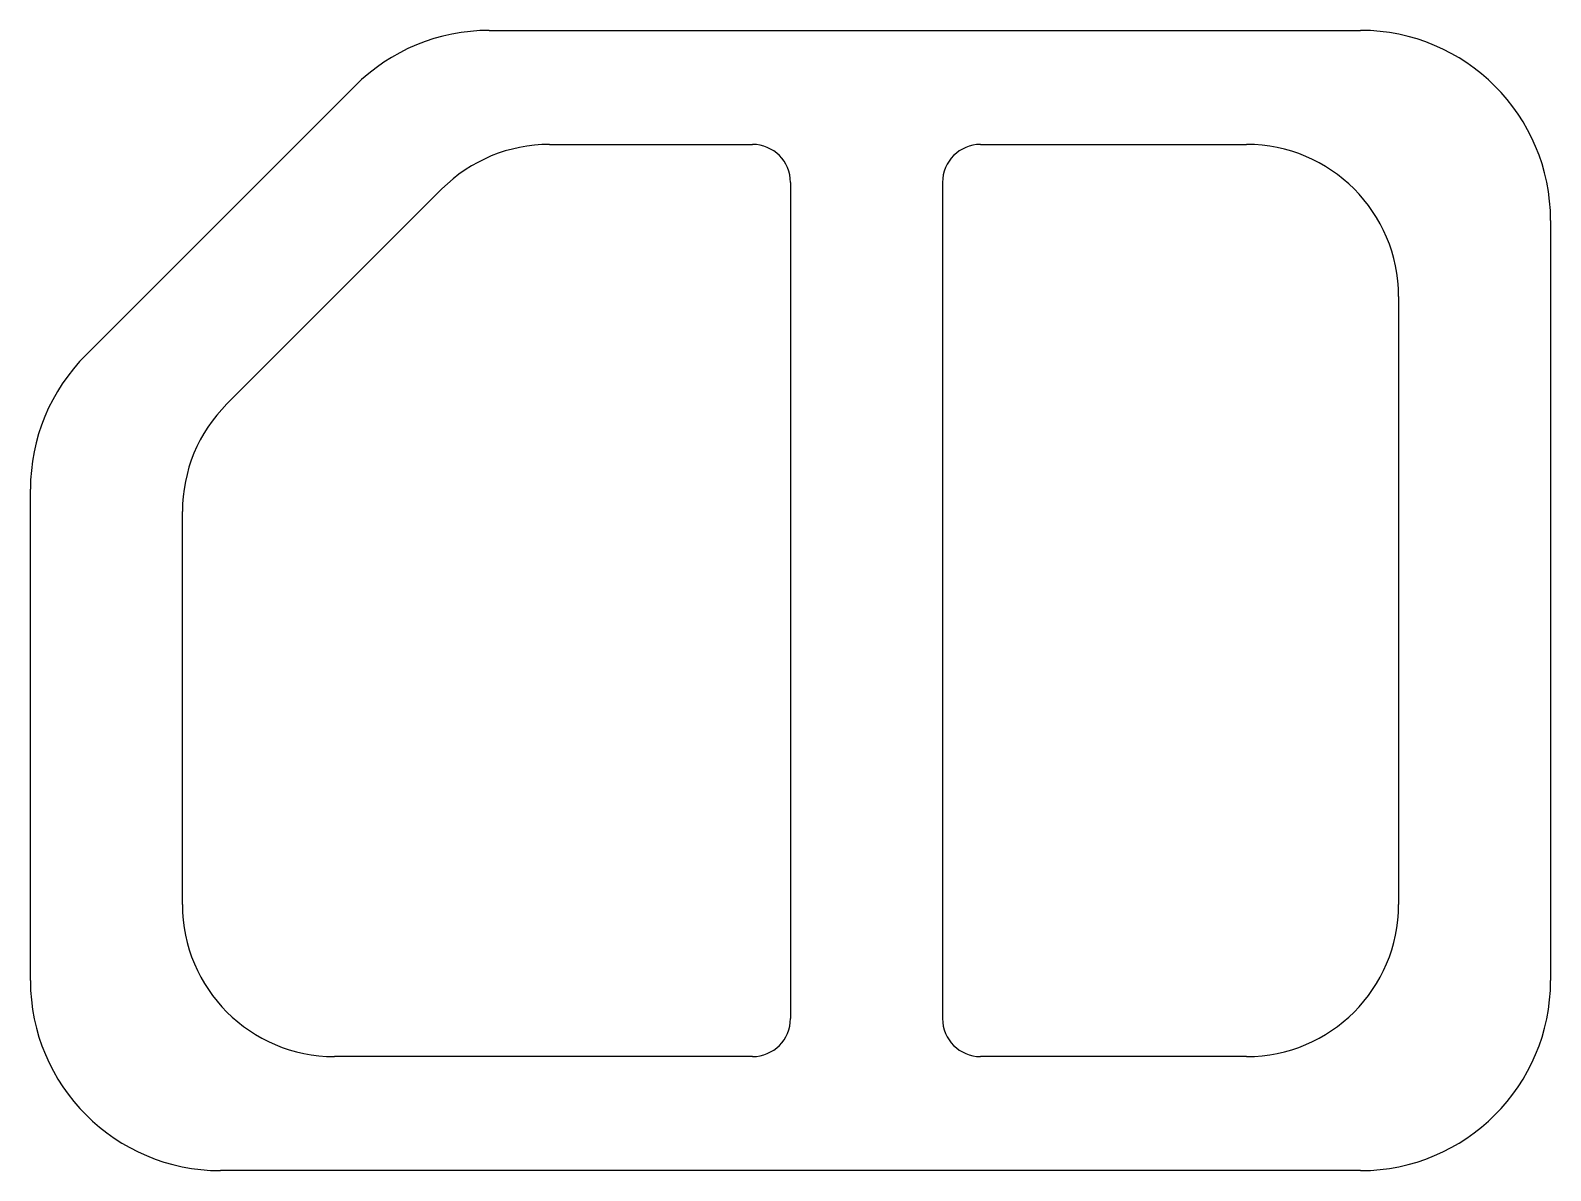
# Model space of a CAD drawing. Header units: millimetres. Extents: x 0 to 40, y 0 to 30.
import ezdxf

# ---------------------------------------------------------------- set-up
doc = ezdxf.new("R2010")
doc.units = ezdxf.units.MM
doc.layers.get('0').update_dxf_attribs({"lineweight": 25, "true_color": 0xffffff})

msp = doc.modelspace()

# ---------------------------------------------------------------- linework, layer by layer
for p, q in [((12.071, 30), (35, 30)), ((1.464, 21.464), (8.536, 28.536)), ((13.657, 27), (19, 27)), ((25, 27), (32, 27)), ((20, 26), (20, 4)), ((24, 26), (24, 4)), ((5.172, 20.172), (10.828, 25.828)), ((40, 25), (40, 5)), ((36, 23), (36, 7)), ((0, 5), (0, 17.929)), ((4, 7), (4, 17.343)), ((19, 3), (8, 3)), ((32, 3), (25, 3)), ((35, 0), (5, 0))]:
    msp.add_line(p, q)
for centre, radius, start, end in [((12.071, 25), 5, 90, 135), ((35, 25), 5, 0, 90), ((13.657, 23), 4, 90, 135), ((19, 26), 1, 0, 90), ((25, 26), 1, 90, 180), ((32, 23), 4, 0, 90), ((5, 17.929), 5, 135, 180), ((8, 17.343), 4, 135, 180), ((8, 7), 4, 180, 270), ((32, 7), 4, 270, 0), ((5, 5), 5, 180, 270), ((35, 5), 5, 270, 0), ((19, 4), 1, 270, 0), ((25, 4), 1, 180, 270)]:
    msp.add_arc(centre, radius, start, end)

doc.saveas('drawing.dxf')
